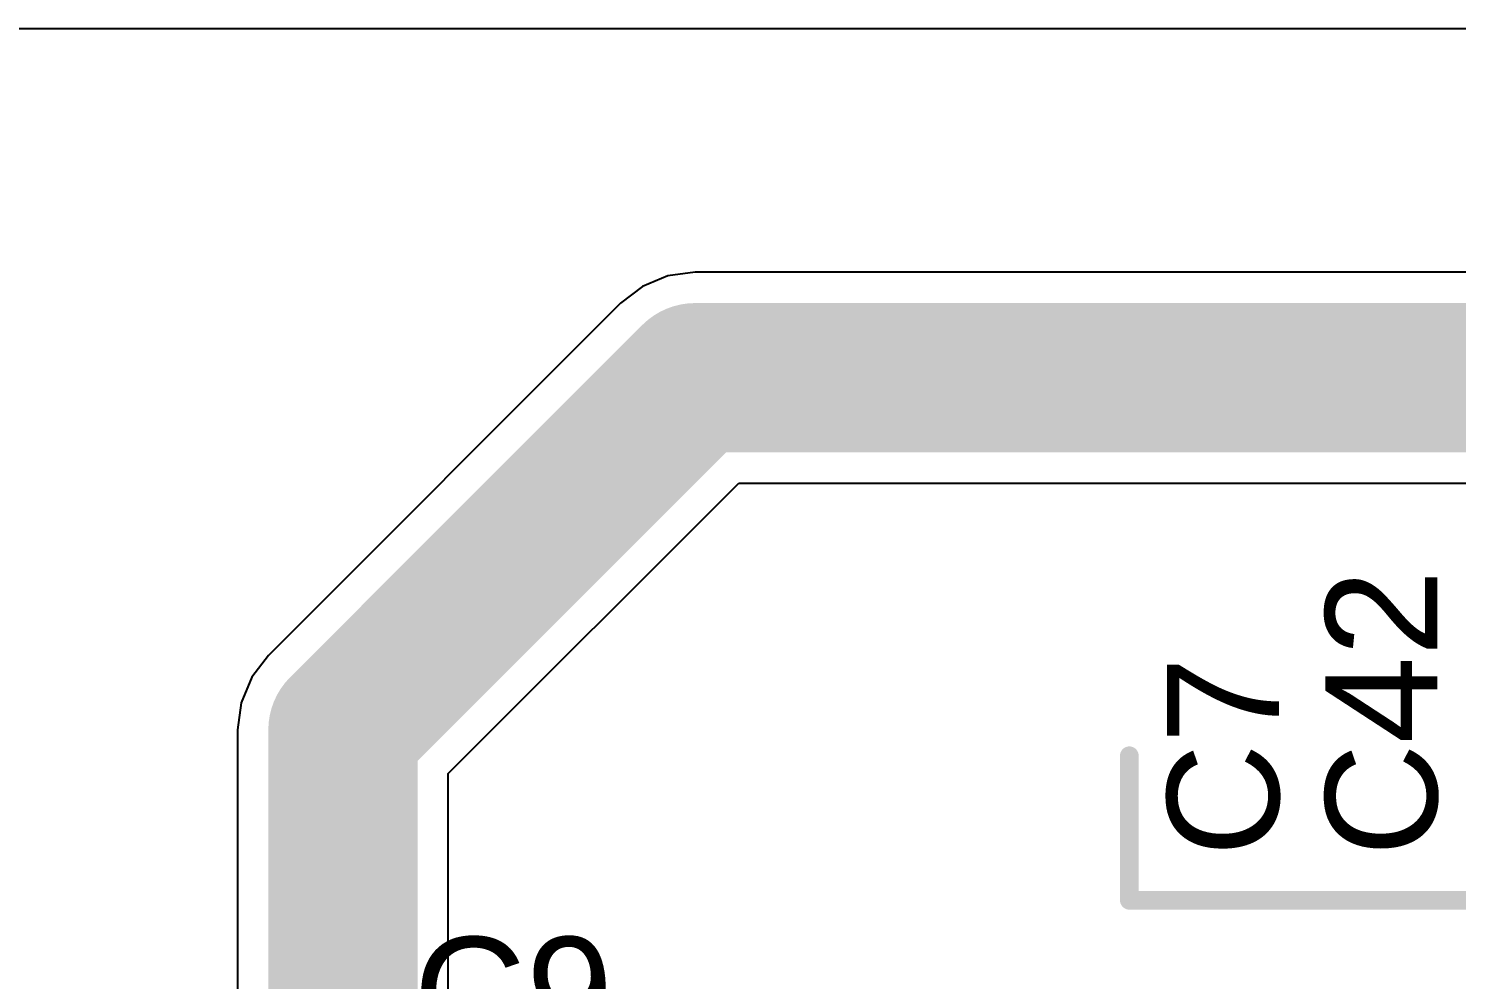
# Model space of a CAD drawing. Header units: inches. Extents: x -6 to 198, y 0 to 119.
# Drawn here: x 38.29 to 48.01, y 24.94 to 31.41 of the extents above; entities that cross this region are included whole.
import ezdxf

# ---------------------------------------------------------------- set-up
doc = ezdxf.new("R2010")
doc.units = ezdxf.units.IN
for name, color, linetype in [('Bottom Layer', 5, 'Continuous'), ('Top Layer', 1, 'Continuous'), ('Top Overlay', 2, 'Continuous')]:
    doc.layers.add(name, color=color, linetype=linetype)
doc.styles.add('Arial', font='', dxfattribs={"height": 0.2})
doc.styles.get('Arial').set_extended_font_data('Arial')

msp = doc.modelspace()

# ---------------------------------------------------------------- linework, layer by layer
at = {"layer": 'Bottom Layer'}
msp.add_line((29.0918, 31.412), (49.2275, 31.412), dxfattribs=at)
at = {"layer": 'Top Layer'}
for p, q in [((42.8307, 29.7532), (42.6451, 29.7287)), ((56.6566, 29.7532), (42.8307, 29.7532)), ((42.4721, 29.6571), (42.3235, 29.5431)), ((42.6451, 29.7287), (42.4721, 29.6571)), ((42.3235, 29.5431), (39.926, 27.1456)), ((41.1506, 26.3412), (43.1279, 28.3185)), ((43.1279, 28.3185), (48.2804, 28.3185)), ((39.926, 27.1456), (39.812, 26.997)), ((39.812, 26.997), (39.7403, 26.824)), ((39.7403, 26.824), (39.7159, 26.6383)), ((39.7159, 26.6383), (39.7159, 24.2874)), ((41.1506, 24.2874), (41.1506, 26.3412))]:
    msp.add_line(p, q, dxfattribs=at)
for points in [[(40.4332, 26.6383, 1.016, 1.016, 0), (42.8307, 29.0358, 1.016, 1.016, 0)], [(42.8307, 29.0358, 1.016, 1.016, 0), (56.6566, 29.0358, 1.016, 1.016, 0)], [(40.4332, 22.3446, 1.016, 1.016, 0), (40.4332, 26.6383, 1.016, 1.016, 0)]]:
    msp.add_lwpolyline(points, format="xyseb", dxfattribs=at)
for points in [[(42.5767, 29.0358, 0.508, 0.508, 1), (43.0847, 29.0358, 0.508, 0.508, 1)], [(42.5767, 29.0358, 0.508, 0.508, 1), (43.0847, 29.0358, 0.508, 0.508, 1)], [(40.1792, 26.6383, 0.508, 0.508, 1), (40.6872, 26.6383, 0.508, 0.508, 1)], [(40.1792, 26.6383, 0.508, 0.508, 1), (40.6872, 26.6383, 0.508, 0.508, 1)]]:
    msp.add_lwpolyline(points, format="xyseb", close=True, dxfattribs=at)
at = {"layer": 'Top Overlay'}
for points in [[(45.7865, 25.479, 0.127, 0.127, 0), (45.7865, 26.4629, 0.127, 0.127, 0)], [(45.7865, 25.479, 0.127, 0.127, 0), (48.1774, 25.479, 0.127, 0.127, 0)]]:
    msp.add_lwpolyline(points, format="xyseb", dxfattribs=at)
for points in [[(45.7548, 26.4629, 0.0635, 0.0635, 1), (45.8183, 26.4629, 0.0635, 0.0635, 1)], [(45.7548, 25.479, 0.0635, 0.0635, 1), (45.8183, 25.479, 0.0635, 0.0635, 1)], [(45.7548, 25.479, 0.0635, 0.0635, 1), (45.8183, 25.479, 0.0635, 0.0635, 1)]]:
    msp.add_lwpolyline(points, format="xyseb", close=True, dxfattribs=at)

# ---------------------------------------------------------------- texts
at = {"layer": 'Top Overlay', "style": 'Arial'}
for s, p in [('C42', (47.8825, 25.7775)), ('C7', (46.8054, 25.7766))]:
    msp.add_text(s, height=0.762, rotation=90, dxfattribs=at).set_placement(p)
msp.add_text('C9', height=0.762, dxfattribs=at).set_placement((40.9125, 24.4676))

doc.saveas('drawing.dxf')
